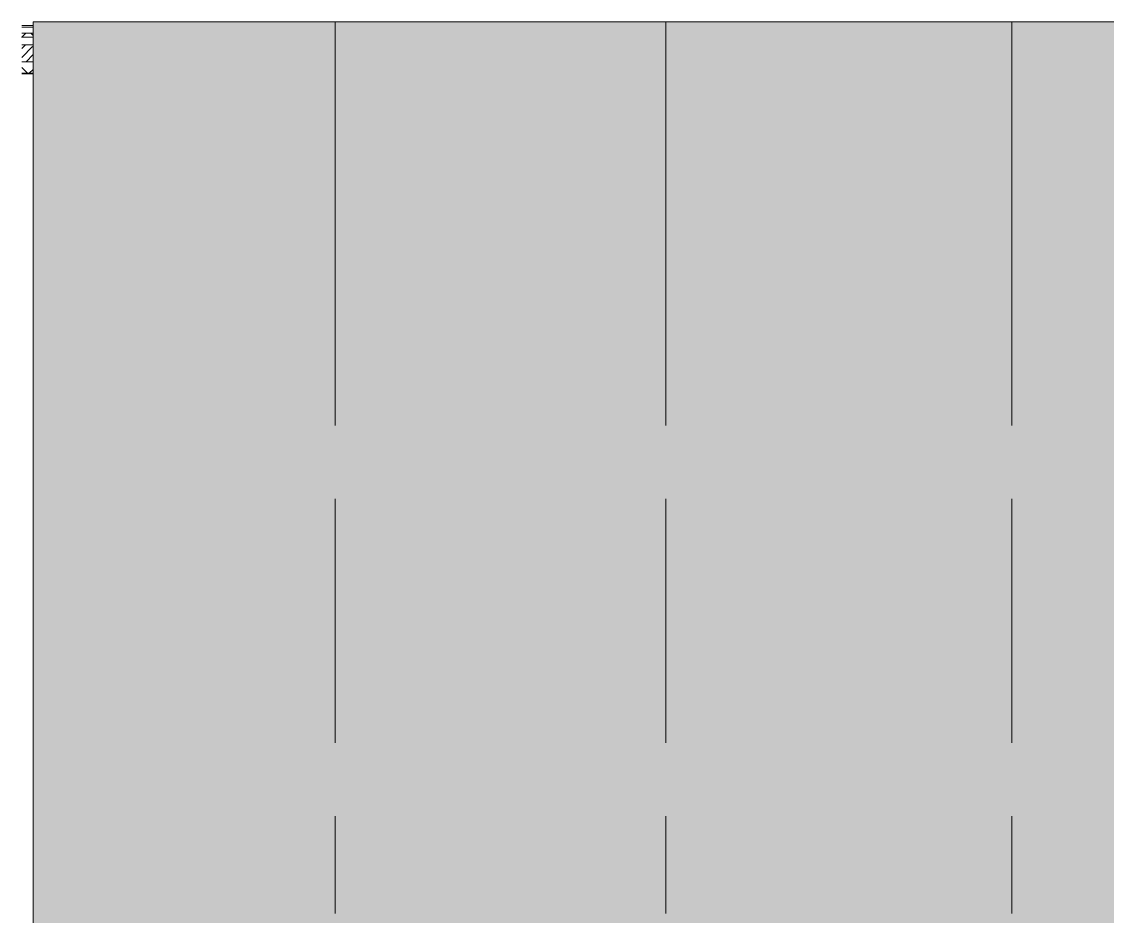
# Model space of a CAD drawing. Header units: millimetres. Extents: x -625 to 415037, y -3642 to 102118.
# Drawn here: x 288858 to 302978, y 90299 to 101940 of the extents above; entities that cross this region are included whole.
import ezdxf

# ---------------------------------------------------------------- set-up
doc = ezdxf.new("R2010")
doc.units = ezdxf.units.MM
doc.linetypes.add('Осевая', pattern=[6350, 1270, -952.5, 3175, -952.5])
for name, color, linetype, lineweight in [('0) Стена 3.93м', 3, 'Continuous', 60), ('A-DETL-2', 7, 'Continuous', 5), ('A-WALL', 7, 'Continuous', 5), ('I-WALL', 7, 'Continuous', 5), ('Оси', 7, 'Continuous', 9), ('Оси-2', 7, 'Осевая', 9)]:
    doc.layers.add(name, color=color, linetype=linetype, lineweight=lineweight)
for name, color, linetype, lineweight, true_color in [('A-DETL-GENF-3', 7, 'Continuous', 9, 0xc0c0c0), ('A-WALL-1', 9, 'Continuous', 5, 0x808080), ('A-WALL-FNSH-1', 9, 'Continuous', 5, 0x808080)]:
    doc.layers.add(name, color=color, linetype=linetype, lineweight=lineweight, true_color=true_color)
pattern_1 = [(45, (289227.4, 0), (-141.4214, 141.4214), []), (135, (289227.4, 0), (-141.4214, -141.4214), [])]

# ---------------------------------------------------------------- blocks, each defined once
blk = doc.blocks.new('3floor')
at = {"layer": 'A-DETL-GENF-3'}
blk.add_hatch(color=256, dxfattribs=at).paths.add_polyline_path([(343247, 11900), (355387, 11900), (355387, 12300), (355747, 12300), (355747, 27340), (331147, 27340), (331147, 23880), (323147, 23880), (323147, 27400), (289007, 27400), (289007, 15407), (331607, 15407), (331607, 12300), (332007, 12300), (332007, 11900), (341137, 11900)])
at = {"layer": 'A-WALL'}
h = blk.add_hatch(dxfattribs=at)
h.set_pattern_fill('FP_24', color=256, style=0, pattern_type=2)
h.set_pattern_definition(pattern_1)
h.paths.add_polyline_path([(289007, 27200), (289007, 27250), (288858, 27250), (288858, 27200)])
h = blk.add_hatch(dxfattribs=at)
h.set_pattern_fill('FP_24', color=256, style=0, pattern_type=2)
h.set_pattern_definition(pattern_1)
h.paths.add_polyline_path([(289007, 27100), (289007, 27200), (288858, 27200), (288858, 27100)])
at = {"layer": 'I-WALL'}
h = blk.add_hatch(dxfattribs=at)
h.set_pattern_fill('FP_1', color=256, style=0, pattern_type=2)
h.set_pattern_definition([(45, (289227.4, 0), (-114.0493, 114.0493), []), (45, (289341.45, 0), (-114.0493, 114.0493), [201.612, -40.322, 6.706, -33.617])])
h.paths.add_polyline_path([(289007, 26880), (289007, 27100), (288858, 27100), (288858, 26880)])
h = blk.add_hatch(dxfattribs=at)
h.set_pattern_fill('FP_24', color=256, style=0, pattern_type=2)
h.set_pattern_definition(pattern_1)
h.paths.add_polyline_path([(288858, 26730), (289007, 26730), (289007, 26880), (288858, 26880)])
at = {"layer": 'A-DETL-2'}
for p, q in [((323147, 27400), (289007, 27400)), ((289007, 27400), (289007, 15407))]:
    blk.add_line(p, q, dxfattribs=at)
at = {"layer": 'A-WALL'}
for p, q in [((288858, 27330), (289007, 27330)), ((288858, 27250), (289007, 27250)), ((288858, 27200), (289007, 27200)), ((289007, 26730), (288858, 26730)), ((289007, 26725), (288858, 26725))]:
    blk.add_line(p, q, dxfattribs=at)
at = {"layer": 'A-WALL-1'}
for p, q in [((289007, 27100), (288858, 27100)), ((288858, 26880), (289007, 26880))]:
    blk.add_line(p, q, dxfattribs=at)
at = {"layer": 'A-WALL-FNSH-1'}
for p, q in [((289007, 27350), (288858, 27350)), ((288858, 26723), (289007, 26723))]:
    blk.add_line(p, q, dxfattribs=at)
at = {"layer": 'Оси'}
for p, q in [((292937, 22398), (292937, 27398)), ((297237, 22398), (297237, 27398)), ((301737, 22398), (301737, 27398))]:
    blk.add_line(p, q, dxfattribs=at)
at = {"layer": 'Оси-2'}
for p, q in [((292937, 3094), (292937, 22398)), ((297237, 3094), (297237, 22398)), ((301737, 3094), (301737, 22398))]:
    blk.add_line(p, q, dxfattribs=at)

msp = doc.modelspace()

# ---------------------------------------------------------------- block references
at = {"layer": '0) Стена 3.93м'}
msp.add_blockref('3floor', (0, 74540), dxfattribs=at)

doc.saveas('drawing.dxf')
